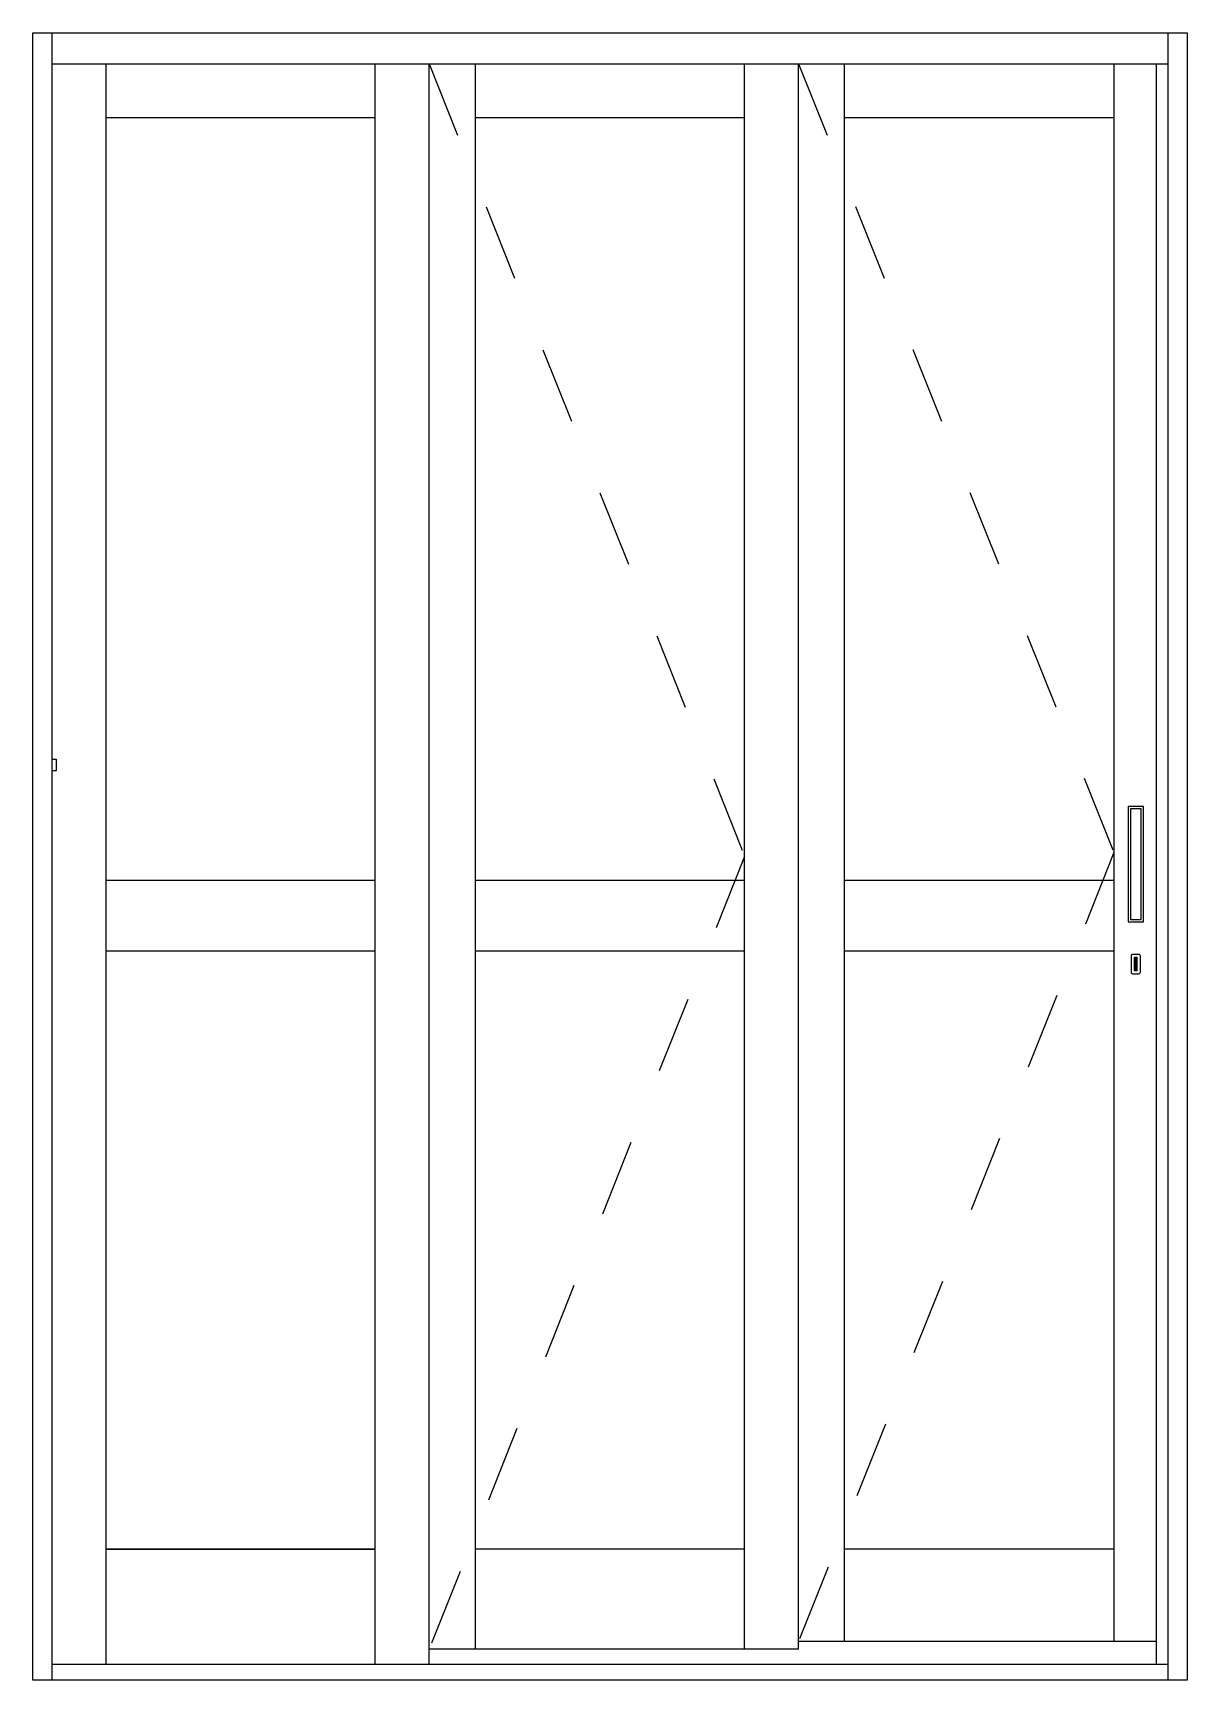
# Model space of a CAD drawing. Header units: millimetres. Extents: x 121.53 to 123.03, y 1305.4 to 1307.54.
import ezdxf

# ---------------------------------------------------------------- set-up
doc = ezdxf.new("R2010")
doc.units = ezdxf.units.MM
doc.header["$LTSCALE"] = 0.5
doc.linetypes.add('HIDDEN2', pattern=[0.1875, 0.125, -0.0625])
doc.layers.add('Gravia_Portas', color=1, linetype='Continuous')
doc.layers.add('Gravia_Portas_hidden2', color=1, linetype='HIDDEN2')

msp = doc.modelspace()

# ---------------------------------------------------------------- linework, layer by layer
at = {"layer": 'Gravia_Portas', "color": 2}
for p, q in [((121.5274, 1307.5387), (123.0274, 1307.5387)), ((121.5274, 1305.3987), (121.5274, 1307.5387)), ((123.0274, 1307.5387), (123.0274, 1305.3987)), ((123.0274, 1305.3987), (121.5274, 1305.3987))]:
    msp.add_line(p, q, dxfattribs=at)
at = {"layer": 'Gravia_Portas'}
for p, q in [((121.5524, 1305.3987), (121.5524, 1307.5387)), ((123.0024, 1307.5387), (123.0024, 1305.3987)), ((121.5524, 1307.4987), (123.0024, 1307.4987)), ((121.6224, 1305.4187), (121.6224, 1307.4987)), ((121.9724, 1305.4187), (121.9724, 1307.4987)), ((122.0424, 1305.4187), (122.0424, 1307.4987)), ((122.1024, 1305.4387), (122.1024, 1307.4987)), ((122.4524, 1305.4387), (122.4524, 1307.4987)), ((122.5224, 1305.4387), (122.5224, 1307.4987)), ((122.5824, 1305.4487), (122.5824, 1307.4987)), ((122.9324, 1307.4987), (122.9324, 1305.4487)), ((122.9874, 1307.4987), (122.9874, 1305.4187)), ((121.6224, 1307.4287), (121.9724, 1307.4287)), ((122.1024, 1307.4287), (122.4524, 1307.4287)), ((122.5824, 1307.4287), (122.9324, 1307.4287)), ((121.5524, 1306.58), (121.5524, 1306.595)), ((121.5524, 1306.595), (121.5574, 1306.595)), ((121.5574, 1306.58), (121.5524, 1306.58)), ((121.5574, 1306.595), (121.5574, 1306.58)), ((121.6224, 1306.4377), (121.9724, 1306.4377)), ((122.1024, 1306.4377), (122.4524, 1306.4377)), ((122.5824, 1306.4377), (122.9324, 1306.4377)), ((121.6224, 1306.3459), (121.9724, 1306.3459)), ((122.1024, 1306.3459), (122.4524, 1306.3459)), ((122.5824, 1306.3459), (122.9324, 1306.3459)), ((121.9724, 1305.5687), (121.6224, 1305.5687)), ((121.6224, 1305.5687), (121.9724, 1305.5687)), ((122.4524, 1305.5687), (122.1024, 1305.5687)), ((122.9324, 1305.5687), (122.5824, 1305.5687)), ((122.9874, 1305.4487), (122.5224, 1305.4487)), ((122.5224, 1305.4387), (122.0424, 1305.4387)), ((123.0024, 1305.4187), (121.5524, 1305.4187))]:
    msp.add_line(p, q, dxfattribs=at)
for points in [[(122.9507, 1306.5337), (122.9507, 1306.3837), (122.9707, 1306.3837), (122.9707, 1306.5337)], [(122.9537, 1306.5307), (122.9537, 1306.3867), (122.9677, 1306.3867), (122.9677, 1306.5307)], [(122.9587, 1306.3374), (122.9587, 1306.3204), (122.9627, 1306.3204), (122.9627, 1306.3374)], [(122.9597, 1306.3364), (122.9597, 1306.3214), (122.9617, 1306.3214), (122.9617, 1306.3364)]]:
    msp.add_lwpolyline(points, close=True, dxfattribs=at)
msp.add_lwpolyline([(122.9547, 1306.3394), (122.9547, 1306.3184, 0.414214), (122.9567, 1306.3164), (122.9647, 1306.3164, 0.414214), (122.9667, 1306.3184), (122.9667, 1306.3394, 0.414214), (122.9647, 1306.3414), (122.9567, 1306.3414, 0.414214)], format="xyb", close=True, dxfattribs=at)
at = {"layer": 'Gravia_Portas_hidden2'}
for p, q in [((122.0424, 1307.4987), (122.4524, 1306.4687)), ((122.5224, 1307.4987), (122.9324, 1306.4737)), ((122.9324, 1306.4737), (122.5224, 1305.4487)), ((122.4524, 1306.4687), (122.0424, 1305.4387))]:
    msp.add_line(p, q, dxfattribs=at)

doc.saveas('drawing.dxf')
